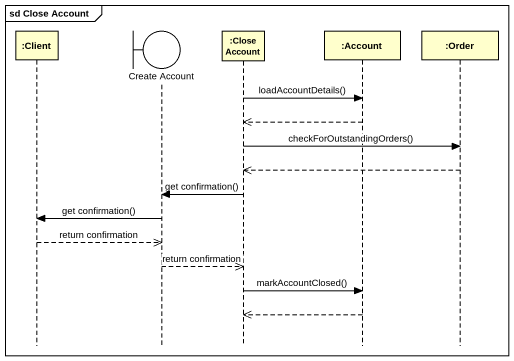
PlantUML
@startuml
mainframe sd Close Account
hide footbox
participant ":Client" as Client
boundary "Create Account" as Create_Account
participant ":Close Account" as Close_Account
participant ":Account" as Account
participant ":Order" as Order

Close_Account -> Account : loadAccountDetails()
Account -->> Close_Account
Close_Account -> Order : checkForOutstandingOrders()
Order -->> Close_Account
Close_Account -> Create_Account : get confirmation()
Create_Account -> Client : get confirmation()
Client -->> Create_Account : return confirmation
Create_Account -->> Close_Account : return confirmation
Close_Account -> Account : markAccountClosed()
Account -->> Close_Account
@enduml
